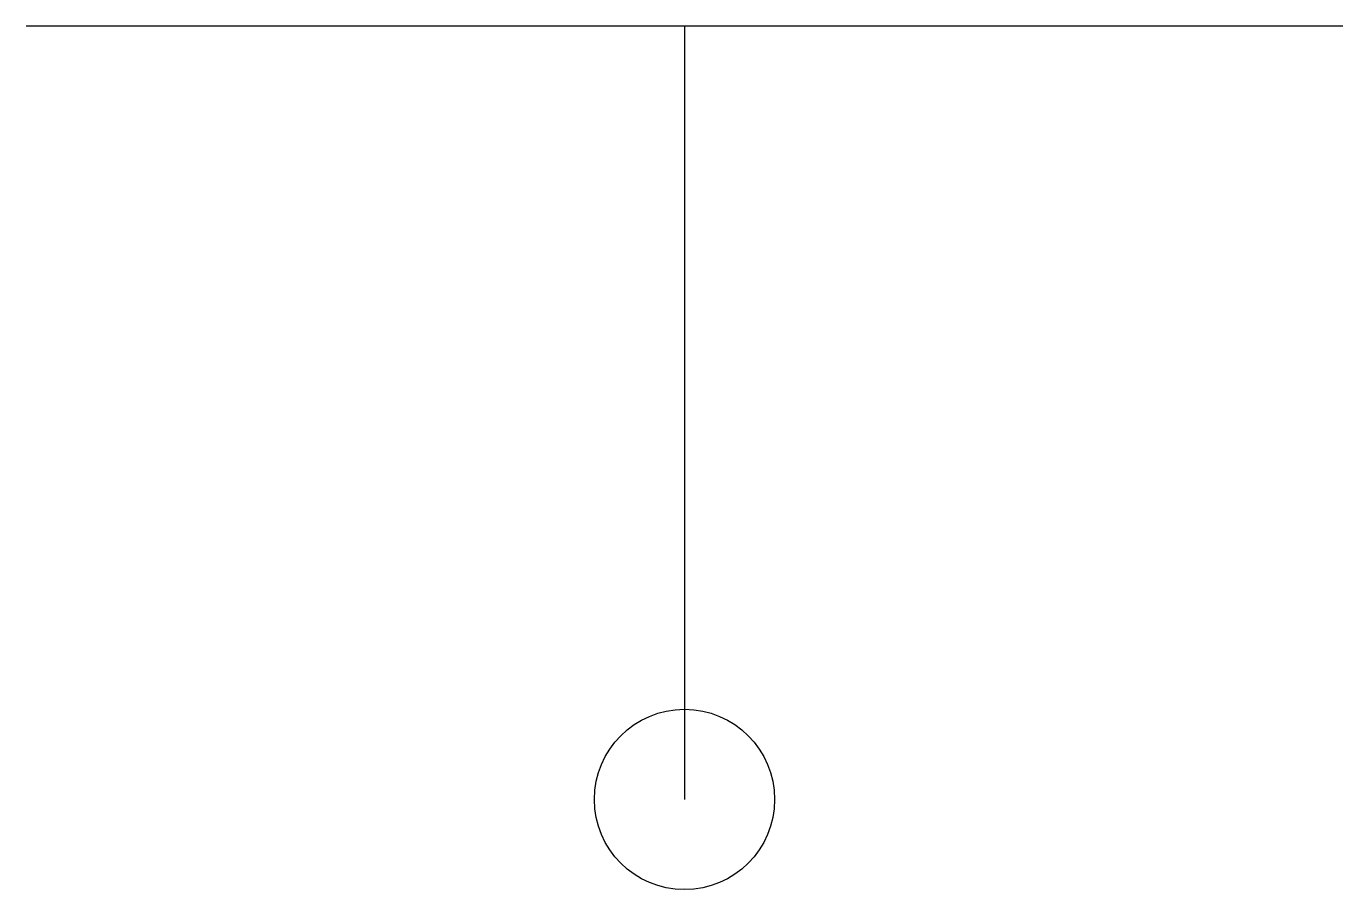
# Model space of a CAD drawing. Header units: millimetres. Extents: x -12.8 to 12.8, y -4.3 to 12.5.
import ezdxf

# ---------------------------------------------------------------- set-up
doc = ezdxf.new("R2010")
doc.units = ezdxf.units.MM
doc.layers.get('0').update_dxf_attribs({"linetype": 'CONTINUOUS'})

msp = doc.modelspace()

# ---------------------------------------------------------------- linework, layer by layer
for p, q in [((12.775, 12.491), (-12.775, 12.491)), ((0, 12.491), (0, -2.509))]:
    msp.add_line(p, q)
msp.add_circle((0, -2.509), 1.75)

doc.saveas('drawing.dxf')
